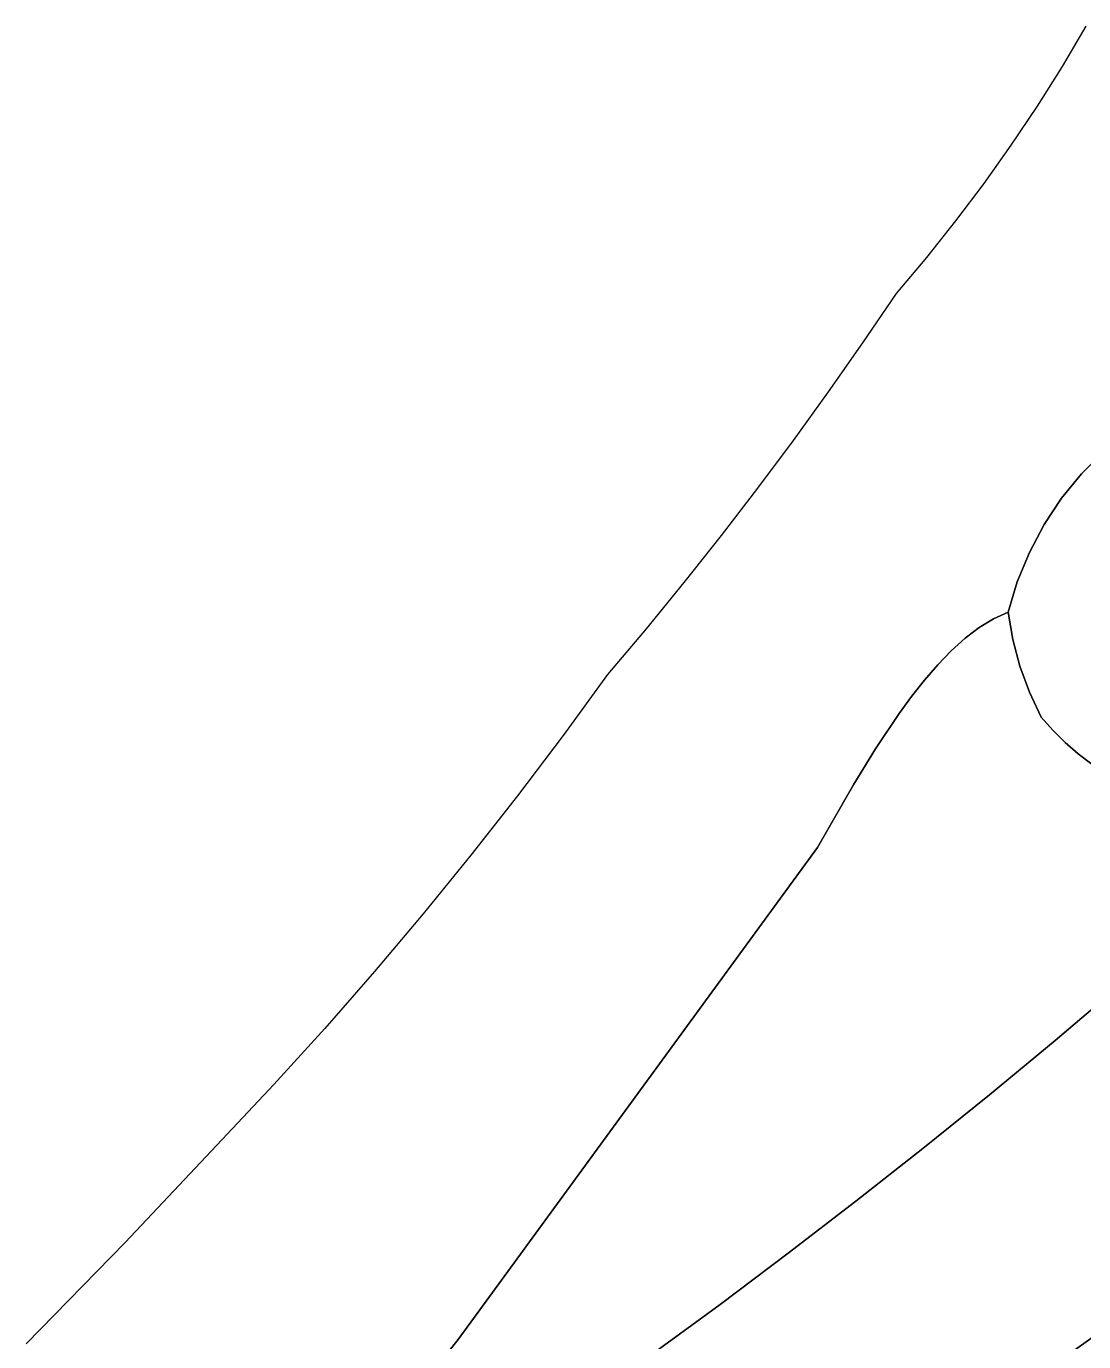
# Model space of a CAD drawing. Header units: inches. Extents: x 37.2 to 70.6, y 17.4 to 61.6.
# Drawn here: x 40.973 to 43.557, y 28.759 to 31.975 of the extents above; entities that cross this region are included whole.
import ezdxf

# ---------------------------------------------------------------- set-up
doc = ezdxf.new("R2010")
doc.units = ezdxf.units.IN
doc.layers.add('SURFACES_FOR_SKETCHUP', color=7, linetype='Continuous')

msp = doc.modelspace()

# ---------------------------------------------------------------- linework, layer by layer
at = {"layer": 'SURFACES_FOR_SKETCHUP'}
for points, invisible_edges in [([(43.563, 31.9747), (43.5046, 31.8761), (44.0032, 31.4831)], 10), ([(43.5046, 31.8761), (43.4434, 31.7792), (43.9554, 31.4356)], 10), ([(43.9554, 31.4356), (44.0032, 31.4831), (43.5046, 31.8761)], 10), ([(43.4434, 31.7792), (43.3797, 31.684), (43.9113, 31.385)], 10), ([(43.9113, 31.385), (43.9554, 31.4356), (43.4434, 31.7792)], 10), ([(43.3797, 31.684), (43.3133, 31.5906), (43.8344, 31.2755)], 10), ([(43.8709, 31.3315), (43.9113, 31.385), (43.3797, 31.684)], 10), ([(43.8344, 31.2755), (43.8709, 31.3315), (43.3797, 31.684)], 10), ([(43.3133, 31.5906), (43.2444, 31.499), (43.8019, 31.217)], 10), ([(43.8019, 31.217), (43.8344, 31.2755), (43.3133, 31.5906)], 10), ([(43.2444, 31.499), (43.1729, 31.4093), (43.7736, 31.1563)], 10), ([(43.7736, 31.1563), (43.8019, 31.217), (43.2444, 31.499)], 10), ([(43.1729, 31.4093), (43.099, 31.3216), (43.6059, 30.9356)], 10), ([(43.6653, 30.9852), (43.7495, 31.0936), (43.1729, 31.4093)], 11), ([(43.6059, 30.9356), (43.6653, 30.9852), (43.1729, 31.4093)], 10), ([(43.7495, 31.0936), (43.7736, 31.1563), (43.1729, 31.4093)], 10), ([(43.099, 31.3216), (43.017, 31.2006), (43.5518, 30.8806)], 10), ([(43.5518, 30.8806), (43.6059, 30.9356), (43.099, 31.3216)], 10), ([(43.017, 31.2006), (42.9331, 31.0809), (43.5033, 30.8208)], 10), ([(43.5033, 30.8208), (43.5518, 30.8806), (43.017, 31.2006)], 10), ([(42.9331, 31.0809), (42.8475, 30.9625), (43.4247, 30.6885)], 10), ([(43.4247, 30.6885), (43.4609, 30.7566), (42.9331, 31.0809)], 10), ([(43.4609, 30.7566), (43.5033, 30.8208), (42.9331, 31.0809)], 10), ([(43.5518, 30.8806), (43.7635, 30.0788), (43.8824, 31.0389)], 11), ([(43.5518, 30.8806), (43.8824, 31.0389), (43.6059, 30.9356)], 3), ([(42.8475, 30.9625), (42.7602, 30.8454), (43.2674, 30.4785)], 10), ([(43.302, 30.5048), (43.3952, 30.6169), (42.8475, 30.9625)], 11), ([(43.2674, 30.4785), (43.302, 30.5048), (42.8475, 30.9625)], 10), ([(43.3952, 30.6169), (43.4247, 30.6885), (42.8475, 30.9625)], 10), ([(43.5033, 30.8208), (43.7635, 30.0788), (43.5518, 30.8806)], 3), ([(42.7602, 30.8454), (42.671, 30.7296), (43.2005, 30.4136)], 10), ([(43.2336, 30.4479), (43.2674, 30.4785), (42.7602, 30.8454)], 10), ([(43.2005, 30.4136), (43.2336, 30.4479), (42.7602, 30.8454)], 10), ([(43.5033, 30.8208), (43.4609, 30.7566), (43.6486, 30.127)], 10), ([(43.7242, 30.0925), (43.7635, 30.0788), (43.5033, 30.8208)], 10), ([(43.6859, 30.1085), (43.5033, 30.8208), (43.6486, 30.127)], 3), ([(43.7242, 30.0925), (43.5033, 30.8208), (43.6859, 30.1085)], 3), ([(43.4247, 30.6885), (43.5443, 30.1964), (43.4609, 30.7566)], 3), ([(43.5777, 30.171), (43.4609, 30.7566), (43.5443, 30.1964)], 3), ([(43.6125, 30.1479), (43.4609, 30.7566), (43.5777, 30.171)], 3), ([(43.6486, 30.127), (43.4609, 30.7566), (43.6125, 30.1479)], 3), ([(42.5802, 30.6152), (43.1063, 30.2948), (42.671, 30.7296)], 3), ([(43.1682, 30.3763), (43.2005, 30.4136), (42.671, 30.7296)], 10), ([(43.1368, 30.3365), (43.1682, 30.3763), (42.671, 30.7296)], 10), ([(43.1063, 30.2948), (43.1368, 30.3365), (42.671, 30.7296)], 10), ([(43.3952, 30.6169), (43.4014, 30.4101), (43.4247, 30.6885)], 3), ([(43.4014, 30.4101), (43.4247, 30.3467), (43.4247, 30.6885)], 10), ([(43.4247, 30.3467), (43.5124, 30.2239), (43.4247, 30.6885)], 11), ([(43.5124, 30.2239), (43.5443, 30.1964), (43.4247, 30.6885)], 10), ([(42.4876, 30.5021), (43.0487, 30.2083), (42.5802, 30.6152)], 3), ([(43.1063, 30.2948), (42.5802, 30.6152), (43.0487, 30.2083)], 3), ([(43.3371, 30.5262), (43.3952, 30.6169), (43.302, 30.5048)], 3), ([(43.3371, 30.5262), (43.3727, 30.5422), (43.3952, 30.6169)], 8), ([(43.3727, 30.5422), (43.384, 30.4754), (43.3952, 30.6169)], 2), ([(43.384, 30.4754), (43.4014, 30.4101), (43.3952, 30.6169)], 10), ([(43.3371, 30.5262), (43.302, 30.5048), (43.384, 30.4754)], 10), ([(43.384, 30.4754), (43.3727, 30.5422), (43.3371, 30.5262)], 8), ([(42.3933, 30.3904), (42.9959, 30.1217), (42.4876, 30.5021)], 3), ([(43.0487, 30.2083), (42.4876, 30.5021), (42.9959, 30.1217)], 3), ([(43.2674, 30.4785), (43.384, 30.4754), (43.302, 30.5048)], 3), ([(43.2674, 30.4785), (43.2336, 30.4479), (43.4014, 30.4101)], 10), ([(43.4014, 30.4101), (43.384, 30.4754), (43.2674, 30.4785)], 10), ([(43.2005, 30.4136), (43.4014, 30.4101), (43.2336, 30.4479)], 3), ([(42.2848, 30.2409), (42.907, 29.9672), (42.3933, 30.3904)], 3), ([(42.9959, 30.1217), (42.3933, 30.3904), (42.907, 29.9672)], 3), ([(43.1682, 30.3763), (43.4247, 30.3467), (43.2005, 30.4136)], 3), ([(43.4014, 30.4101), (43.2005, 30.4136), (43.4247, 30.3467)], 3), ([(43.1368, 30.3365), (43.4247, 30.3467), (43.1682, 30.3763)], 3), ([(43.1063, 30.2948), (43.4537, 30.2855), (43.1368, 30.3365)], 3), ([(43.4247, 30.3467), (43.1368, 30.3365), (43.4537, 30.2855)], 3), ([(43.4537, 30.2855), (43.4822, 30.2537), (43.4247, 30.3467)], 2), ([(43.4822, 30.2537), (43.5124, 30.2239), (43.4247, 30.3467)], 10), ([(43.0487, 30.2083), (43.4537, 30.2855), (43.1063, 30.2948)], 3), ([(43.4537, 30.2855), (43.0487, 30.2083), (43.4822, 30.2537)], 3), ([(42.1736, 30.0934), (42.907, 29.9672), (42.2848, 30.2409)], 3), ([(43.4822, 30.2537), (43.0487, 30.2083), (43.5124, 30.2239)], 3), ([(42.9959, 30.1217), (43.5124, 30.2239), (43.0487, 30.2083)], 3), ([(43.5124, 30.2239), (42.9959, 30.1217), (43.5443, 30.1964)], 3), ([(42.9959, 30.1217), (43.4874, 29.4956), (43.5443, 30.1964)], 11), ([(43.4874, 29.4956), (43.6464, 29.6308), (43.5443, 30.1964)], 10), ([(43.5777, 30.171), (43.5443, 30.1964), (43.6464, 29.6308)], 10), ([(42.907, 29.9672), (43.4874, 29.4956), (42.9959, 30.1217)], 3), ([(42.0597, 29.948), (42.907, 29.9672), (42.1736, 30.0934)], 3), ([(42.0286, 28.7645), (42.907, 29.9672), (41.9432, 29.8048)], 10), ([(42.0597, 29.948), (41.9432, 29.8048), (42.907, 29.9672)], 10), ([(42.907, 29.9672), (42.0286, 28.7645), (42.6685, 28.8499)], 10), ([(42.6685, 28.8499), (42.8354, 28.975), (42.907, 29.9672)], 10), ([(42.8354, 28.975), (43.0008, 29.1022), (42.907, 29.9672)], 10), ([(43.3268, 29.3625), (43.4874, 29.4956), (42.907, 29.9672)], 10), ([(43.0008, 29.1022), (43.1646, 29.2313), (42.907, 29.9672)], 10), ([(43.1646, 29.2313), (43.3268, 29.3625), (42.907, 29.9672)], 10), ([(41.9432, 29.8048), (41.8241, 29.6636), (42.0286, 28.7645)], 10), ([(41.8241, 29.6636), (41.7024, 29.5247), (42.0286, 28.7645)], 10), ([(43.4874, 29.4956), (43.918, 29.077), (43.6464, 29.6308)], 3), ([(41.7024, 29.5247), (41.5782, 29.388), (42.0286, 28.7645)], 10), ([(43.3268, 29.3625), (43.8439, 29.004), (43.4874, 29.4956)], 3), ([(43.8663, 29.0295), (43.4874, 29.4956), (43.8439, 29.004)], 3), ([(43.8911, 29.0538), (43.4874, 29.4956), (43.8663, 29.0295)], 3), ([(43.918, 29.077), (43.4874, 29.4956), (43.8911, 29.0538)], 3), ([(41.5782, 29.388), (41.4515, 29.2535), (42.0286, 28.7645)], 10), ([(43.1646, 29.2313), (43.5919, 28.7792), (43.3268, 29.3625)], 3), ([(43.5919, 28.7792), (43.8078, 28.9487), (43.3268, 29.3625)], 11), ([(43.8243, 28.9771), (43.3268, 29.3625), (43.8078, 28.9487)], 3), ([(43.8439, 29.004), (43.3268, 29.3625), (43.8243, 28.9771)], 3), ([(41.4515, 29.2535), (41.2142, 29.0014), (41.9269, 28.6401)], 10), ([(41.9269, 28.6401), (41.9811, 28.7052), (41.4515, 29.2535)], 10), ([(41.9811, 28.7052), (42.0286, 28.7645), (41.4515, 29.2535)], 10), ([(43.0008, 29.1022), (43.3916, 28.6361), (43.1646, 29.2313)], 3), ([(43.5919, 28.7792), (43.1646, 29.2313), (43.3916, 28.6361)], 3), ([(42.8354, 28.975), (43.1936, 28.4898), (43.0008, 29.1022)], 3), ([(43.3916, 28.6361), (43.0008, 29.1022), (43.1936, 28.4898)], 3), ([(40.9729, 28.7534), (41.7435, 28.3862), (41.2142, 29.0014)], 3), ([(41.8701, 28.5706), (41.9269, 28.6401), (41.2142, 29.0014)], 10), ([(41.8147, 28.4979), (41.8701, 28.5706), (41.2142, 29.0014)], 10), ([(41.7649, 28.4236), (41.2142, 29.0014), (41.7435, 28.3862)], 3), ([(41.8147, 28.4979), (41.2142, 29.0014), (41.7649, 28.4236)], 3), ([(42.6685, 28.8499), (43.1936, 28.4898), (42.8354, 28.975)], 3), ([(42.5, 28.7268), (42.6685, 28.8499), (42.0286, 28.7645)], 10), ([(42.5, 28.7268), (42.9982, 28.3401), (42.6685, 28.8499)], 3), ([(43.1936, 28.4898), (42.6685, 28.8499), (42.9982, 28.3401)], 3), ([(41.9811, 28.7052), (42.2681, 28.5482), (42.0286, 28.7645)], 3), ([(42.33, 28.6058), (42.5, 28.7268), (42.0286, 28.7645)], 10), ([(42.33, 28.6058), (42.0286, 28.7645), (42.2681, 28.5482)], 3), ([(43.5919, 28.7792), (43.3916, 28.6361), (43.745, 28.3582)], 10)]:
    msp.add_3dface(points, dxfattribs=dict(at, invisible_edges=invisible_edges))

doc.saveas('drawing.dxf')
